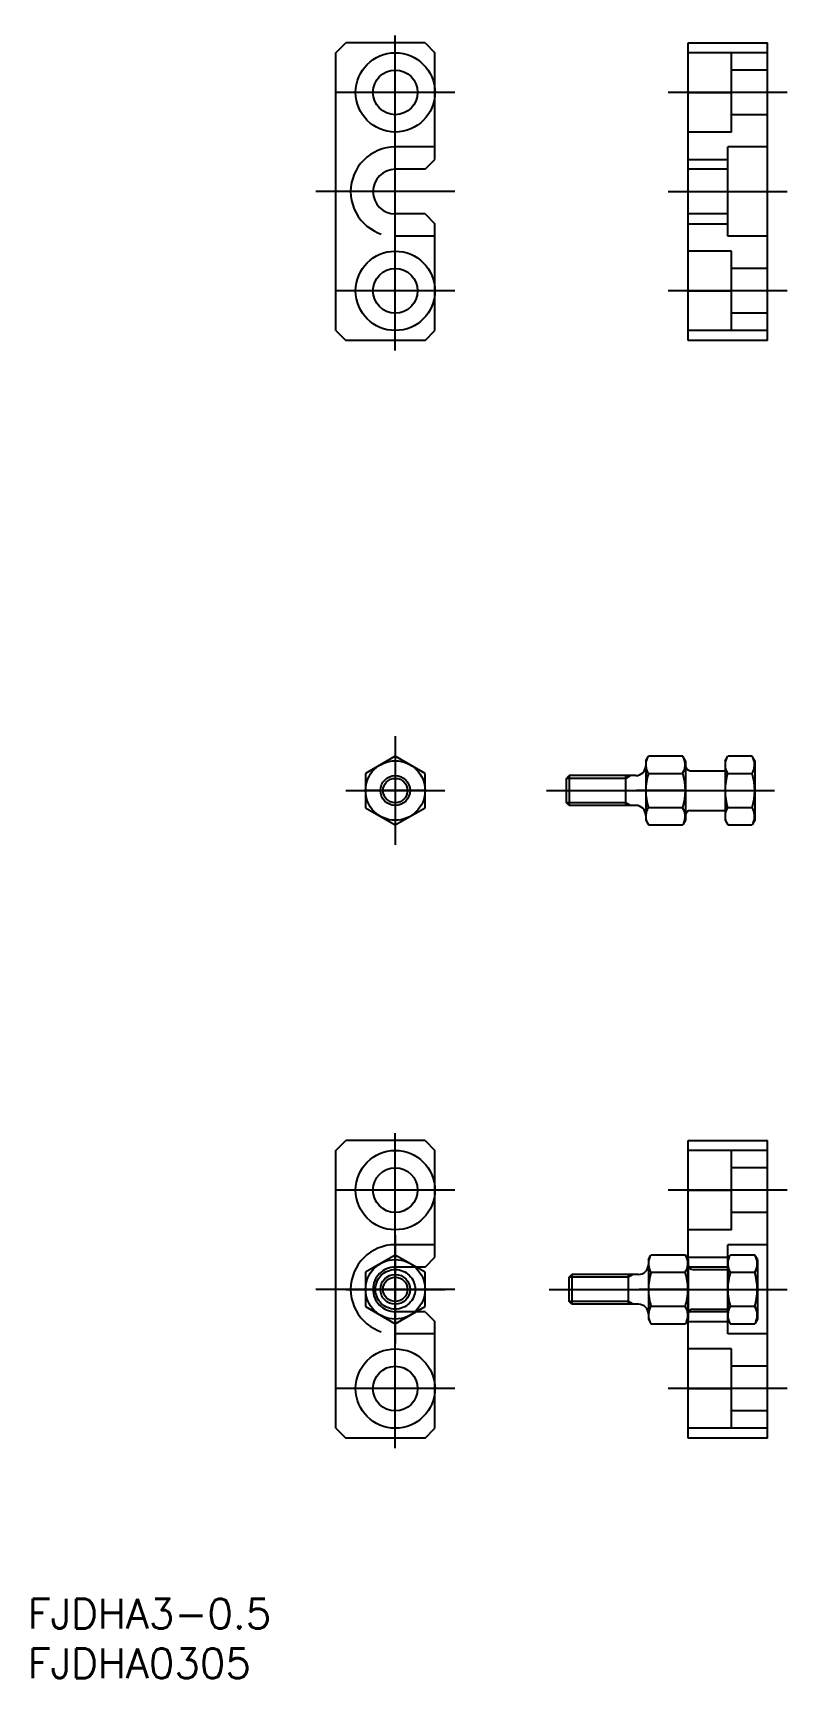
# Model space of a CAD drawing. Extents: x -37 to 40, y -39 to 127.
import ezdxf

# ---------------------------------------------------------------- set-up
doc = ezdxf.new("R2010")
doc.units = 0
doc.linetypes.add('CENTER', pattern=[50.8, 31.75, -6.35, 6.35, -6.35])
doc.linetypes.add('DASHED', pattern=[19.05, 12.7, -6.35])
doc.layers.get('0').update_dxf_attribs({"linetype": 'CONTINUOUS'})
doc.layers.add('CENTER', color=1, linetype='CENTER')
doc.styles.get("Standard").update_dxf_attribs({"font": 'txt.shx', "height": 3, "bigfont": 'bigfont.shx'})

# ---------------------------------------------------------------- blocks, each defined once
blk = doc.blocks.new('*U24')
at = {"color": 7, "linetype": 'CONTINUOUS'}
blk.add_text('FJDHA3-0.5', height=3, dxfattribs=at).set_placement((-37.07, -34.19))
blk = doc.blocks.new('*U25')
at = {"color": 7, "linetype": 'CONTINUOUS'}
blk.add_text('FJDHA0305', height=3, dxfattribs=at).set_placement((-37.07, -39.19))

msp = doc.modelspace()

# ---------------------------------------------------------------- linework, layer by layer
at = {"color": 7, "linetype": 'CONTINUOUS'}
for p, q in [((-6, 124.65), (-5, 125.65)), ((-6, 96.65), (-6, 124.65)), ((3, 125.65), (-5, 125.65)), ((3, 125.65), (4, 124.65)), ((4, 113.9), (4, 124.65)), ((29.53, 125.65), (37.53, 125.65)), ((29.53, 95.65), (29.53, 125.65)), ((37.53, 124.65), (29.53, 124.65)), ((37.53, 95.65), (37.53, 125.65)), ((29.53, 120.65), (33.93, 120.65)), ((33.53, 106.15), (33.53, 115.15)), ((37.53, 115.15), (33.53, 115.15)), ((37.53, 115.15), (33.53, 115.15)), ((3, 112.9), (0, 112.9)), ((3, 112.9), (4, 113.9)), ((29.53, 113.9), (33.53, 113.9)), ((33.53, 112.9), (29.53, 112.9)), ((3, 108.4), (0, 108.4)), ((3, 108.4), (4, 107.4)), ((33.53, 108.4), (29.53, 108.4)), ((4, 96.65), (4, 107.4)), ((29.53, 107.4), (33.53, 107.4)), ((37.53, 106.15), (33.53, 106.15)), ((29.53, 100.65), (33.93, 100.65)), ((-6, 96.65), (-5, 95.65)), ((3, 95.65), (4, 96.65)), ((37.53, 96.65), (29.53, 96.65)), ((3, 95.65), (-5, 95.65)), ((37.53, 95.65), (29.53, 95.65)), ((0, 53.75), (-3, 52.01)), ((3, 52.01), (0, 53.75)), ((25.26, 53.28), (25.53, 53.75)), ((25.26, 53.28), (25.26, 47.28)), ((28.99, 53.75), (25.53, 53.75)), ((29.26, 53.28), (28.99, 53.75)), ((29.26, 53.28), (29.26, 47.28)), ((29.26, 53.28), (29.26, 52.78)), ((33.26, 53.28), (33.53, 53.75)), ((33.26, 53.28), (33.26, 47.28)), ((35.99, 53.75), (33.53, 53.75)), ((36.26, 53.28), (35.99, 53.75)), ((36.26, 53.28), (36.26, 47.28)), ((36.26, 53.28), (36.26, 47.28)), ((-3, 52.01), (-3, 48.55)), ((3, 48.55), (3, 52.01)), ((17.26, 51.51), (17.53, 51.78)), ((17.26, 49.05), (17.26, 51.51)), ((24.26, 51.78), (17.53, 51.78)), ((17.53, 51.78), (17.53, 48.78)), ((23.26, 48.78), (23.26, 51.78)), ((25.53, 52.01), (28.99, 52.01)), ((29.76, 52.28), (33.26, 52.28)), ((33.26, 52.28), (33.26, 48.28)), ((33.53, 52.01), (35.99, 52.01)), ((-3, 48.55), (0, 46.82)), ((0, 46.82), (3, 48.55)), ((17.53, 48.78), (17.26, 49.05)), ((24.26, 48.78), (17.53, 48.78)), ((28.99, 48.55), (25.53, 48.55)), ((29.76, 48.28), (33.26, 48.28)), ((35.99, 48.55), (33.53, 48.55)), ((25.26, 47.28), (25.53, 46.82)), ((25.53, 46.82), (28.99, 46.82)), ((29.26, 47.28), (28.99, 46.82)), ((33.26, 47.28), (33.53, 46.82)), ((33.53, 46.82), (35.99, 46.82)), ((36.26, 47.28), (35.99, 46.82)), ((-6, 14), (-5, 15)), ((3, 15), (-5, 15)), ((3, 15), (4, 14)), ((29.53, 15), (37.53, 15)), ((29.53, -15), (29.53, 15)), ((37.53, -15), (37.53, 15)), ((-6, -14), (-6, 14)), ((4, 3.25), (4, 14)), ((37.53, 14), (29.53, 14)), ((29.53, 10), (33.93, 10)), ((0, 3.46), (-3, 1.73)), ((3, 1.73), (0, 3.46)), ((25.53, 3), (25.79, 3.46)), ((29.26, 3.46), (25.79, 3.46)), ((29.53, 3), (29.26, 3.46)), ((33.53, -4.5), (33.53, 4.5)), ((37.53, 4.5), (33.53, 4.5)), ((37.53, 4.5), (33.53, 4.5)), ((33.53, 3), (33.79, 3.46)), ((36.26, 3.46), (33.79, 3.46)), ((36.53, 3), (36.26, 3.46)), ((-3, 1.73), (-3, -1.73)), ((3, 2.25), (2.1, 2.25)), ((3, 2.25), (4, 3.25)), ((3, -1.73), (3, 1.73)), ((25.53, 3), (25.53, -3)), ((25.79, 1.73), (29.26, 1.73)), ((29.53, 3.25), (33.53, 3.25)), ((29.53, 3), (29.53, -3)), ((29.53, 3), (29.53, -3)), ((33.53, 2.25), (29.59, 2.25)), ((30.03, 2), (33.53, 2)), ((33.53, 3), (33.53, -3)), ((33.53, 2), (33.53, -2)), ((33.79, 1.73), (36.26, 1.73)), ((36.53, 3), (36.53, -3)), ((36.53, 3), (36.53, -3)), ((17.53, 1.23), (17.8, 1.5)), ((17.53, -1.23), (17.53, 1.23)), ((24.53, 1.5), (17.8, 1.5)), ((17.8, 1.5), (17.8, -1.5)), ((23.53, -1.5), (23.53, 1.5)), ((17.8, -1.5), (17.53, -1.23)), ((24.53, -1.5), (17.8, -1.5)), ((-3, -1.73), (0, -3.46)), ((0, -3.46), (3, -1.73)), ((3, -2.25), (2.1, -2.25)), ((3, -2.25), (4, -3.25)), ((4, -14), (4, -3.25)), ((25.53, -3), (25.79, -3.46)), ((29.26, -1.73), (25.79, -1.73)), ((29.53, -3), (29.26, -3.46)), ((29.53, -3.25), (33.53, -3.25)), ((33.53, -2.25), (29.59, -2.25)), ((30.03, -2), (33.53, -2)), ((33.53, -3), (33.79, -3.46)), ((36.26, -1.73), (33.79, -1.73)), ((36.53, -3), (36.26, -3.46)), ((25.79, -3.46), (29.26, -3.46)), ((37.53, -4.5), (33.53, -4.5)), ((33.79, -3.46), (36.26, -3.46)), ((29.53, -10), (33.93, -10)), ((-6, -14), (-5, -15)), ((3, -15), (4, -14)), ((37.53, -14), (29.53, -14)), ((3, -15), (-5, -15)), ((37.53, -15), (29.53, -15))]:
    msp.add_line(p, q, dxfattribs=at)
at = {"color": 3, "linetype": 'DASHED'}
for p, q in [((33.93, 124.65), (29.53, 124.65)), ((33.93, 116.65), (33.93, 124.65)), ((37.53, 122.9), (33.93, 122.9)), ((37.53, 118.4), (33.93, 118.4)), ((33.93, 116.65), (29.53, 116.65)), ((4, 115.15), (0, 115.15)), ((4, 106.15), (0, 106.15)), ((33.93, 104.65), (29.53, 104.65)), ((33.93, 96.65), (33.93, 104.65)), ((37.53, 102.9), (33.93, 102.9)), ((37.53, 98.4), (33.93, 98.4)), ((33.93, 96.65), (29.53, 96.65)), ((33.93, 14), (29.53, 14)), ((33.93, 6), (33.93, 14)), ((37.53, 12.25), (33.93, 12.25)), ((37.53, 7.75), (33.93, 7.75)), ((33.93, 6), (29.53, 6)), ((4, 4.5), (0, 4.5)), ((2.1, 2.25), (0, 2.25)), ((2.1, -2.25), (0, -2.25)), ((4, -4.5), (0, -4.5)), ((33.93, -6), (29.53, -6)), ((33.93, -14), (33.93, -6)), ((37.53, -7.75), (33.93, -7.75)), ((37.53, -12.25), (33.93, -12.25)), ((33.93, -14), (29.53, -14))]:
    msp.add_line(p, q, dxfattribs=at)
at = {"color": 3, "linetype": 'CONTINUOUS'}
for p, q in [((23.26, 51.51), (17.26, 51.51)), ((23.73, 51.78), (23.26, 51.51)), ((23.26, 49.05), (17.26, 49.05)), ((23.73, 48.78), (23.26, 49.05)), ((23.53, 1.23), (17.53, 1.23)), ((23.99, 1.5), (23.53, 1.23)), ((23.53, -1.23), (17.53, -1.23)), ((23.99, -1.5), (23.53, -1.23))]:
    msp.add_line(p, q, dxfattribs=at)
at = {"color": 7, "linetype": 'CONTINUOUS'}
for centre, radius in [((0, 120.65), 4), ((0, 120.65), 2.25), ((0, 100.65), 4), ((0, 100.65), 2.25), ((0, 50.28), 3), ((0, 50.28), 1.5), ((0, 10), 4), ((0, 10), 2.25), ((0, 0), 3), ((0, 0), 1.5), ((0, -10), 4), ((0, -10), 2.25)]:
    msp.add_circle(centre, radius, dxfattribs=at)
at = {"color": 3, "linetype": 'CONTINUOUS'}
for centre in [(0, 50.28), (0, 0)]:
    msp.add_circle(centre, 1.23, dxfattribs=at)
at = {"color": 3, "linetype": 'DASHED'}
msp.add_circle((0, 0), 2, dxfattribs=at)
for centre, radius in [((0, 110.65), 4.5), ((0, 0), 4.5), ((0, 0), 2.25)]:
    msp.add_arc(centre, radius, 90, 270, dxfattribs=at)
at = {"color": 7, "linetype": 'CONTINUOUS'}
for centre, radius, start, end in [((0, 110.65), 2.25, 90, 270), ((26.79, 52.88), 1.53, 154.3842, 214.3842), ((27.72, 52.88), 1.53, 325.6158, 25.6158), ((34.79, 52.88), 1.53, 154.3842, 214.3842), ((34.72, 52.88), 1.53, 325.6158, 25.6158), ((24.26, 52.78), 1, 270, 0), ((30.99, 50.28), 5.73, 162.412, 197.588), ((23.53, 50.28), 5.73, 342.412, 17.588), ((29.76, 52.78), 0.5, 180, 270), ((38.99, 50.28), 5.73, 162.412, 197.588), ((30.53, 50.28), 5.73, 342.412, 17.588), ((24.26, 47.78), 1, 0, 90), ((26.79, 47.68), 1.53, 145.6158, 205.6158), ((27.72, 47.68), 1.53, 334.3842, 34.3842), ((29.76, 47.78), 0.5, 90, 180), ((34.79, 47.68), 1.53, 145.6158, 205.6158), ((34.72, 47.68), 1.53, 334.3842, 34.3842), ((24.53, 2.5), 1, 270, 0), ((27.06, 2.6), 1.53, 154.3842, 214.3842), ((31.26, 0), 5.73, 162.412, 197.588), ((27.99, 2.6), 1.53, 325.6158, 25.6158), ((23.79, 0), 5.73, 342.412, 17.588), ((30.03, 2.5), 0.5, 180, 270), ((35.06, 2.6), 1.53, 154.3842, 214.3842), ((39.26, 0), 5.73, 162.412, 197.588), ((34.99, 2.6), 1.53, 325.6158, 25.6158), ((30.79, 0), 5.73, 342.412, 17.588), ((24.53, -2.5), 1, 0, 90), ((27.06, -2.6), 1.53, 145.6158, 205.6158), ((27.99, -2.6), 1.53, 334.3842, 34.3842), ((30.03, -2.5), 0.5, 90, 180), ((35.06, -2.6), 1.53, 145.6158, 205.6158), ((34.99, -2.6), 1.53, 334.3842, 34.3842)]:
    msp.add_arc(centre, radius, start, end, dxfattribs=at)
at = {"layer": 'CENTER', "color": 1, "linetype": 'CENTER'}
for p, q in [((0, 94.65), (0, 126.65)), ((6, 120.65), (-6, 120.65)), ((39.53, 120.65), (27.53, 120.65)), ((6, 110.65), (-8, 110.65)), ((27.53, 110.65), (39.53, 110.65)), ((6, 100.65), (-6, 100.65)), ((39.53, 100.65), (27.53, 100.65)), ((0, 55.75), (0, 44.82)), ((-5, 50.28), (5, 50.28)), ((3, 50.28), (-3, 50.28)), ((15.26, 50.28), (38.26, 50.28)), ((29.26, 50.28), (24.33, 50.28)), ((0, -16), (0, 16)), ((6, 10), (-6, 10)), ((39.53, 10), (27.53, 10)), ((0, 5.46), (0, -5.46)), ((6, 0), (-8, 0)), ((-5, 0), (5, 0)), ((3, 0), (-3, 0)), ((15.53, 0), (38.53, 0)), ((29.53, 0), (24.6, 0)), ((27.53, 0), (39.53, 0)), ((6, -10), (-6, -10)), ((39.53, -10), (27.53, -10))]:
    msp.add_line(p, q, dxfattribs=at)

# ---------------------------------------------------------------- block references
at = {"color": 7, "linetype": 'CONTINUOUS'}
for name in ['*U24', '*U25']:
    msp.add_blockref(name, (0, 0), dxfattribs=at)

doc.saveas('drawing.dxf')
